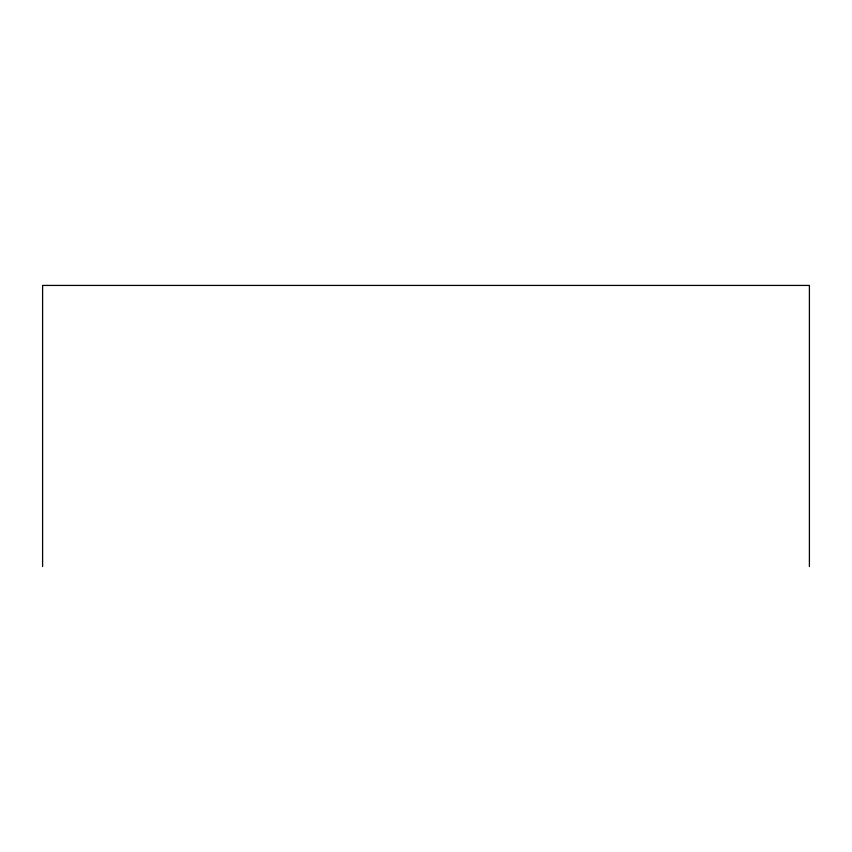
<?xml version="1.0" encoding="UTF-8"?>
<svg xmlns="http://www.w3.org/2000/svg" width="852" height="852" viewBox="0 0 852 852"><rect width="100%" height="100%" fill="white"/><g stroke="black" fill="none" stroke-linecap="round" stroke-linejoin="round"><path stroke-width="1.28" d="M809.4 566.569L809.4 285.431L42.6 285.431L42.6 566.569"/></g></svg>
